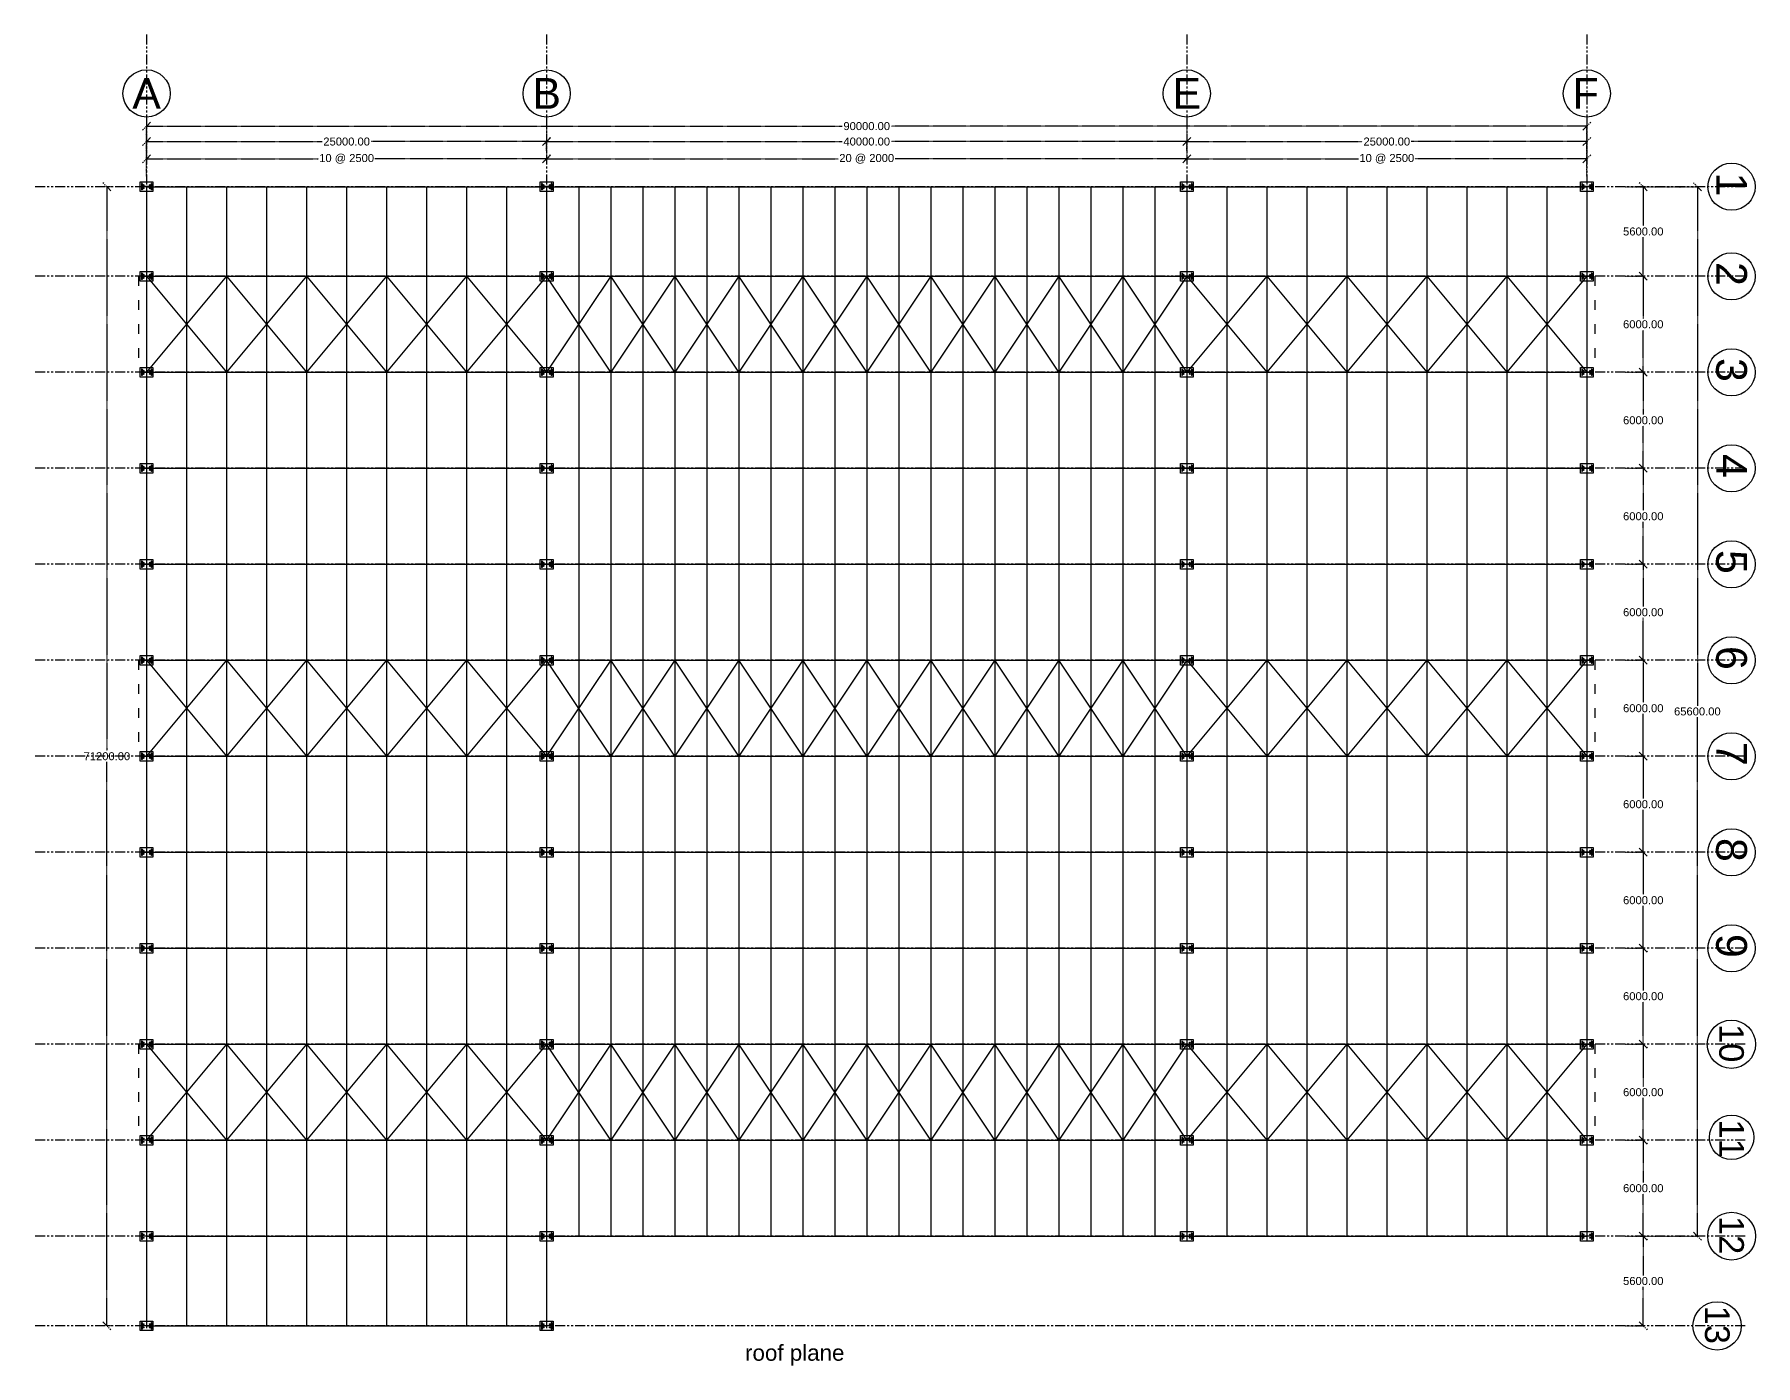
# Model space of a CAD drawing. Header units: inches. Extents: x 365522 to 1532898, y 226114 to 309319.
# Drawn here: x 814595 to 922148, y 226114 to 309319 of the extents above; entities that cross this region are included whole.
import ezdxf

# ---------------------------------------------------------------- set-up
doc = ezdxf.new("R2010")
doc.units = ezdxf.units.IN
doc.header["$MEASUREMENT"] = 0
doc.linetypes.add('ACAD_ISO03W100', pattern=[30, 12, -18])
doc.linetypes.add('PHANTOM2', pattern=[1.25, 0.625, -0.125, 0.125, -0.125, 0.125, -0.125])
for name, color, linetype in [('axis', 8, 'PHANTOM2'), ('bracing', 6, 'Continuous'), ('columns', 2, 'Continuous'), ('dimensions', 1, 'PHANTOM2'), ('initial layout', 7, 'Continuous'), ('purlins', 4, 'Continuous'), ('text', 3, 'Continuous')]:
    doc.layers.add(name, color=color, linetype=linetype)
doc.styles.get("Standard").update_dxf_attribs({"font": 'arial.ttf'})
doc.dimstyles.new('Dim_1', dxfattribs={"dimtxt": 500, "dimasz": 500, "dimexe": 0.0625, "dimexo": 0.0625, "dimgap": 100, "dimtad": 0, "dimtih": 1, "dimtoh": 1, "dimzin": 0, "dimdsep": 46, "dimtxsty": 'Standard', "dimblk": 'OBLIQUE', "dimcen": 0.09, "dimclrd": 256, "dimclre": 256, "dimclrt": 256, "dimadec": 0, "dimazin": 0, "dimtfac": 1, "dimtofl": 0, "dimtmove": 0, "dimatfit": 3, "dimfxl": 1, "dimtfillclr": 256, "dimtolj": 1, "dimtzin": 0, "dimlwe": -1, "dimarcsym": 0})

# ---------------------------------------------------------------- blocks, each defined once
blk = doc.blocks.new('column')
at = {"layer": 'columns'}
for p, q in [((-315, 200), (-315, -200)), ((-285, 200), (-315, 200)), ((300, 5), (-300, 5)), ((-285, 200), (-285, -200)), ((-160, 100), (-240, 100)), ((-200, 100), (-200, 140)), ((-200, 100), (-200, 60)), ((0, -5), (0, 5)), ((240, 100), (160, 100)), ((200, 100), (200, 140)), ((200, 100), (200, 60)), ((285, 200), (285, -200)), ((315, 200), (285, 200)), ((315, 200), (315, -200)), ((-285, -200), (-315, -200)), ((300, -5), (-300, -5)), ((-160, -100), (-240, -100)), ((-200, -100), (-200, -60)), ((-200, -100), (-200, -140)), ((240, -100), (160, -100)), ((200, -100), (200, -60)), ((200, -100), (200, -140)), ((315, -200), (285, -200))]:
    blk.add_line(p, q, dxfattribs=at)
blk.add_lwpolyline([(400, -300), (-400, -300), (-400, 300), (400, 300)], close=True, dxfattribs=at)
for centre in [(-200, 100), (200, 100), (-200, -100), (200, -100)]:
    blk.add_circle(centre, 30, dxfattribs=at)
blk = doc.blocks.new('_Oblique')
at = {"color": 0, "linetype": 'ByBlock', "lineweight": -2}
blk.add_line((-0.5, -0.5), (0.5, 0.5), dxfattribs=at)
blk = doc.blocks.new('*D105')
at = {"layer": 'Defpoints', "color": 0, "transparency": 16777216}
for p in [(914026, 234199), (915130, 234199), (914026, 228599)]:
    blk.add_point(p, dxfattribs=at)
at = {"layer": 'dimensions', "linetype": 'ACAD_ISO03W100', "transparency": 16777216}
for p, q in [((914026, 234199), (915130, 234199)), ((914026, 228599), (915130, 228599))]:
    blk.add_line(p, q, dxfattribs=at)
at = {"layer": 'dimensions', "lineweight": -2, "transparency": 16777216}
for p, q in [((915130, 234199), (915130, 231754)), ((915130, 228599), (915130, 231043))]:
    blk.add_line(p, q, dxfattribs=at)
at = {"layer": 'dimensions', "lineweight": -2, "transparency": 16777216, "xscale": 500, "yscale": 500, "zscale": 500}
for p, rotation in [((915130, 234199), 90), ((915130, 228599), 270)]:
    blk.add_blockref('_Oblique', p, dxfattribs=dict(at, rotation=rotation))
at = {"layer": 'dimensions', "transparency": 16777216, "insert": (915130, 231399), "char_height": 500, "attachment_point": 5}
blk.add_mtext('\\A1;5600.00', dxfattribs=at)
blk = doc.blocks.new('*D106')
at = {"layer": 'Defpoints', "color": 0, "transparency": 16777216}
for p in [(914026, 240199), (915130, 240199), (914026, 234199)]:
    blk.add_point(p, dxfattribs=at)
at = {"layer": 'dimensions', "linetype": 'ACAD_ISO03W100', "transparency": 16777216}
for p, q in [((914026, 240199), (915130, 240199)), ((914026, 234199), (915130, 234199))]:
    blk.add_line(p, q, dxfattribs=at)
at = {"layer": 'dimensions', "lineweight": -2, "transparency": 16777216}
for p, q in [((915130, 240199), (915130, 237554)), ((915130, 234199), (915130, 236843))]:
    blk.add_line(p, q, dxfattribs=at)
at = {"layer": 'dimensions', "lineweight": -2, "transparency": 16777216, "xscale": 500, "yscale": 500, "zscale": 500}
for p, rotation in [((915130, 240199), 90), ((915130, 234199), 270)]:
    blk.add_blockref('_Oblique', p, dxfattribs=dict(at, rotation=rotation))
at = {"layer": 'dimensions', "transparency": 16777216, "insert": (915130, 237199), "char_height": 500, "attachment_point": 5}
blk.add_mtext('\\A1;6000.00', dxfattribs=at)
blk = doc.blocks.new('*D107')
at = {"layer": 'Defpoints', "color": 0, "transparency": 16777216}
for p in [(914026, 246199), (915130, 246199), (914026, 240199)]:
    blk.add_point(p, dxfattribs=at)
at = {"layer": 'dimensions', "linetype": 'ACAD_ISO03W100', "transparency": 16777216}
for p, q in [((914026, 246199), (915130, 246199)), ((914026, 240199), (915130, 240199))]:
    blk.add_line(p, q, dxfattribs=at)
at = {"layer": 'dimensions', "lineweight": -2, "transparency": 16777216}
for p, q in [((915130, 246199), (915130, 243554)), ((915130, 240199), (915130, 242843))]:
    blk.add_line(p, q, dxfattribs=at)
at = {"layer": 'dimensions', "lineweight": -2, "transparency": 16777216, "xscale": 500, "yscale": 500, "zscale": 500}
for p, rotation in [((915130, 246199), 90), ((915130, 240199), 270)]:
    blk.add_blockref('_Oblique', p, dxfattribs=dict(at, rotation=rotation))
at = {"layer": 'dimensions', "transparency": 16777216, "insert": (915130, 243199), "char_height": 500, "attachment_point": 5}
blk.add_mtext('\\A1;6000.00', dxfattribs=at)
blk = doc.blocks.new('*D108')
at = {"layer": 'Defpoints', "color": 0, "transparency": 16777216}
for p in [(914026, 252199), (915130, 252199), (914026, 246199)]:
    blk.add_point(p, dxfattribs=at)
at = {"layer": 'dimensions', "linetype": 'ACAD_ISO03W100', "transparency": 16777216}
for p, q in [((914026, 252199), (915130, 252199)), ((914026, 246199), (915130, 246199))]:
    blk.add_line(p, q, dxfattribs=at)
at = {"layer": 'dimensions', "lineweight": -2, "transparency": 16777216}
for p, q in [((915130, 252199), (915130, 249554)), ((915130, 246199), (915130, 248843))]:
    blk.add_line(p, q, dxfattribs=at)
at = {"layer": 'dimensions', "lineweight": -2, "transparency": 16777216, "xscale": 500, "yscale": 500, "zscale": 500}
for p, rotation in [((915130, 252199), 90), ((915130, 246199), 270)]:
    blk.add_blockref('_Oblique', p, dxfattribs=dict(at, rotation=rotation))
at = {"layer": 'dimensions', "transparency": 16777216, "insert": (915130, 249199), "char_height": 500, "attachment_point": 5}
blk.add_mtext('\\A1;6000.00', dxfattribs=at)
blk = doc.blocks.new('*D109')
at = {"layer": 'Defpoints', "color": 0, "transparency": 16777216}
for p in [(914026, 258199), (915130, 258199), (914026, 252199)]:
    blk.add_point(p, dxfattribs=at)
at = {"layer": 'dimensions', "linetype": 'ACAD_ISO03W100', "transparency": 16777216}
for p, q in [((914026, 258199), (915130, 258199)), ((914026, 252199), (915130, 252199))]:
    blk.add_line(p, q, dxfattribs=at)
at = {"layer": 'dimensions', "lineweight": -2, "transparency": 16777216}
for p, q in [((915130, 258199), (915130, 255554)), ((915130, 252199), (915130, 254843))]:
    blk.add_line(p, q, dxfattribs=at)
at = {"layer": 'dimensions', "lineweight": -2, "transparency": 16777216, "xscale": 500, "yscale": 500, "zscale": 500}
for p, rotation in [((915130, 258199), 90), ((915130, 252199), 270)]:
    blk.add_blockref('_Oblique', p, dxfattribs=dict(at, rotation=rotation))
at = {"layer": 'dimensions', "transparency": 16777216, "insert": (915130, 255199), "char_height": 500, "attachment_point": 5}
blk.add_mtext('\\A1;6000.00', dxfattribs=at)
blk = doc.blocks.new('*D110')
at = {"layer": 'Defpoints', "color": 0, "transparency": 16777216}
for p in [(914026, 264199), (915130, 264199), (914026, 258199)]:
    blk.add_point(p, dxfattribs=at)
at = {"layer": 'dimensions', "linetype": 'ACAD_ISO03W100', "transparency": 16777216}
for p, q in [((914026, 264199), (915130, 264199)), ((914026, 258199), (915130, 258199))]:
    blk.add_line(p, q, dxfattribs=at)
at = {"layer": 'dimensions', "lineweight": -2, "transparency": 16777216}
for p, q in [((915130, 264199), (915130, 261554)), ((915130, 258199), (915130, 260843))]:
    blk.add_line(p, q, dxfattribs=at)
at = {"layer": 'dimensions', "lineweight": -2, "transparency": 16777216, "xscale": 500, "yscale": 500, "zscale": 500}
for p, rotation in [((915130, 264199), 90), ((915130, 258199), 270)]:
    blk.add_blockref('_Oblique', p, dxfattribs=dict(at, rotation=rotation))
at = {"layer": 'dimensions', "transparency": 16777216, "insert": (915130, 261199), "char_height": 500, "attachment_point": 5}
blk.add_mtext('\\A1;6000.00', dxfattribs=at)
blk = doc.blocks.new('*D111')
at = {"layer": 'Defpoints', "color": 0, "transparency": 16777216}
for p in [(914026, 270199), (915130, 270199), (914026, 264199)]:
    blk.add_point(p, dxfattribs=at)
at = {"layer": 'dimensions', "linetype": 'ACAD_ISO03W100', "transparency": 16777216}
for p, q in [((914026, 270199), (915130, 270199)), ((914026, 264199), (915130, 264199))]:
    blk.add_line(p, q, dxfattribs=at)
at = {"layer": 'dimensions', "lineweight": -2, "transparency": 16777216}
for p, q in [((915130, 270199), (915130, 267554)), ((915130, 264199), (915130, 266843))]:
    blk.add_line(p, q, dxfattribs=at)
at = {"layer": 'dimensions', "lineweight": -2, "transparency": 16777216, "xscale": 500, "yscale": 500, "zscale": 500}
for p, rotation in [((915130, 270199), 90), ((915130, 264199), 270)]:
    blk.add_blockref('_Oblique', p, dxfattribs=dict(at, rotation=rotation))
at = {"layer": 'dimensions', "transparency": 16777216, "insert": (915130, 267199), "char_height": 500, "attachment_point": 5}
blk.add_mtext('\\A1;6000.00', dxfattribs=at)
blk = doc.blocks.new('*D112')
at = {"layer": 'Defpoints', "color": 0, "transparency": 16777216}
for p in [(914026, 276199), (915130, 276199), (914026, 270199)]:
    blk.add_point(p, dxfattribs=at)
at = {"layer": 'dimensions', "linetype": 'ACAD_ISO03W100', "transparency": 16777216}
for p, q in [((914026, 276199), (915130, 276199)), ((914026, 270199), (915130, 270199))]:
    blk.add_line(p, q, dxfattribs=at)
at = {"layer": 'dimensions', "lineweight": -2, "transparency": 16777216}
for p, q in [((915130, 276199), (915130, 273554)), ((915130, 270199), (915130, 272843))]:
    blk.add_line(p, q, dxfattribs=at)
at = {"layer": 'dimensions', "lineweight": -2, "transparency": 16777216, "xscale": 500, "yscale": 500, "zscale": 500}
for p, rotation in [((915130, 276199), 90), ((915130, 270199), 270)]:
    blk.add_blockref('_Oblique', p, dxfattribs=dict(at, rotation=rotation))
at = {"layer": 'dimensions', "transparency": 16777216, "insert": (915130, 273199), "char_height": 500, "attachment_point": 5}
blk.add_mtext('\\A1;6000.00', dxfattribs=at)
blk = doc.blocks.new('*D113')
at = {"layer": 'Defpoints', "color": 0, "transparency": 16777216}
for p in [(914026, 282199), (915130, 282199), (914026, 276199)]:
    blk.add_point(p, dxfattribs=at)
at = {"layer": 'dimensions', "linetype": 'ACAD_ISO03W100', "transparency": 16777216}
for p, q in [((914026, 282199), (915130, 282199)), ((914026, 276199), (915130, 276199))]:
    blk.add_line(p, q, dxfattribs=at)
at = {"layer": 'dimensions', "lineweight": -2, "transparency": 16777216}
for p, q in [((915130, 282199), (915130, 279554)), ((915130, 276199), (915130, 278843))]:
    blk.add_line(p, q, dxfattribs=at)
at = {"layer": 'dimensions', "lineweight": -2, "transparency": 16777216, "xscale": 500, "yscale": 500, "zscale": 500}
for p, rotation in [((915130, 282199), 90), ((915130, 276199), 270)]:
    blk.add_blockref('_Oblique', p, dxfattribs=dict(at, rotation=rotation))
at = {"layer": 'dimensions', "transparency": 16777216, "insert": (915130, 279199), "char_height": 500, "attachment_point": 5}
blk.add_mtext('\\A1;6000.00', dxfattribs=at)
blk = doc.blocks.new('*D114')
at = {"layer": 'Defpoints', "color": 0, "transparency": 16777216}
for p in [(914026, 288199), (915130, 288199), (914026, 282199)]:
    blk.add_point(p, dxfattribs=at)
at = {"layer": 'dimensions', "linetype": 'ACAD_ISO03W100', "transparency": 16777216}
for p, q in [((914026, 288199), (915130, 288199)), ((914026, 282199), (915130, 282199))]:
    blk.add_line(p, q, dxfattribs=at)
at = {"layer": 'dimensions', "lineweight": -2, "transparency": 16777216}
for p, q in [((915130, 288199), (915130, 285554)), ((915130, 282199), (915130, 284843))]:
    blk.add_line(p, q, dxfattribs=at)
at = {"layer": 'dimensions', "lineweight": -2, "transparency": 16777216, "xscale": 500, "yscale": 500, "zscale": 500}
for p, rotation in [((915130, 288199), 90), ((915130, 282199), 270)]:
    blk.add_blockref('_Oblique', p, dxfattribs=dict(at, rotation=rotation))
at = {"layer": 'dimensions', "transparency": 16777216, "insert": (915130, 285199), "char_height": 500, "attachment_point": 5}
blk.add_mtext('\\A1;6000.00', dxfattribs=at)
blk = doc.blocks.new('*D115')
at = {"layer": 'Defpoints', "color": 0, "transparency": 16777216}
for p in [(914026, 294199), (915130, 294199), (914026, 288199)]:
    blk.add_point(p, dxfattribs=at)
at = {"layer": 'dimensions', "linetype": 'ACAD_ISO03W100', "transparency": 16777216}
for p, q in [((914026, 294199), (915130, 294199)), ((914026, 288199), (915130, 288199))]:
    blk.add_line(p, q, dxfattribs=at)
at = {"layer": 'dimensions', "lineweight": -2, "transparency": 16777216}
for p, q in [((915130, 294199), (915130, 291554)), ((915130, 288199), (915130, 290843))]:
    blk.add_line(p, q, dxfattribs=at)
at = {"layer": 'dimensions', "lineweight": -2, "transparency": 16777216, "xscale": 500, "yscale": 500, "zscale": 500}
for p, rotation in [((915130, 294199), 90), ((915130, 288199), 270)]:
    blk.add_blockref('_Oblique', p, dxfattribs=dict(at, rotation=rotation))
at = {"layer": 'dimensions', "transparency": 16777216, "insert": (915130, 291199), "char_height": 500, "attachment_point": 5}
blk.add_mtext('\\A1;6000.00', dxfattribs=at)
blk = doc.blocks.new('*D116')
at = {"layer": 'Defpoints', "color": 0, "transparency": 16777216}
for p in [(914026, 299799), (915130, 299799), (914026, 294199)]:
    blk.add_point(p, dxfattribs=at)
at = {"layer": 'dimensions', "linetype": 'ACAD_ISO03W100', "transparency": 16777216}
for p, q in [((914026, 299799), (915130, 299799)), ((914026, 294199), (915130, 294199))]:
    blk.add_line(p, q, dxfattribs=at)
at = {"layer": 'dimensions', "lineweight": -2, "transparency": 16777216}
for p, q in [((915130, 299799), (915130, 297354)), ((915130, 294199), (915130, 296643))]:
    blk.add_line(p, q, dxfattribs=at)
at = {"layer": 'dimensions', "lineweight": -2, "transparency": 16777216, "xscale": 500, "yscale": 500, "zscale": 500}
for p, rotation in [((915130, 299799), 90), ((915130, 294199), 270)]:
    blk.add_blockref('_Oblique', p, dxfattribs=dict(at, rotation=rotation))
at = {"layer": 'dimensions', "transparency": 16777216, "insert": (915130, 296999), "char_height": 500, "attachment_point": 5}
blk.add_mtext('\\A1;5600.00', dxfattribs=at)
blk = doc.blocks.new('*D117')
at = {"layer": 'Defpoints', "color": 0, "transparency": 16777216}
for p in [(846604, 302620), (821604, 302047), (846604, 302047)]:
    blk.add_point(p, dxfattribs=at)
at = {"layer": 'dimensions', "linetype": 'ACAD_ISO03W100', "transparency": 16777216}
for p, q in [((821604, 302047), (821604, 302620)), ((846604, 302047), (846604, 302620))]:
    blk.add_line(p, q, dxfattribs=at)
at = {"layer": 'dimensions', "lineweight": -2, "transparency": 16777216}
for p, q in [((821604, 302620), (832574, 302620)), ((846604, 302620), (835634, 302620))]:
    blk.add_line(p, q, dxfattribs=at)
at = {"layer": 'dimensions', "lineweight": -2, "transparency": 16777216, "xscale": 500, "yscale": 500, "zscale": 500, "rotation": 180}
blk.add_blockref('_Oblique', (821604, 302620), dxfattribs=at)
at = {"layer": 'dimensions', "lineweight": -2, "transparency": 16777216, "xscale": 500, "yscale": 500, "zscale": 500}
blk.add_blockref('_Oblique', (846604, 302620), dxfattribs=at)
at = {"layer": 'dimensions', "transparency": 16777216, "insert": (834104, 302620), "char_height": 500, "attachment_point": 5}
blk.add_mtext('\\A1;25000.00', dxfattribs=at)
blk = doc.blocks.new('*D118')
at = {"layer": 'Defpoints', "color": 0, "transparency": 16777216}
for p in [(886604, 302620), (846604, 302047), (886604, 302047)]:
    blk.add_point(p, dxfattribs=at)
at = {"layer": 'dimensions', "linetype": 'ACAD_ISO03W100', "transparency": 16777216}
for p, q in [((846604, 302047), (846604, 302620)), ((886604, 302047), (886604, 302620))]:
    blk.add_line(p, q, dxfattribs=at)
at = {"layer": 'dimensions', "lineweight": -2, "transparency": 16777216}
for p, q in [((846604, 302620), (865068, 302620)), ((886604, 302620), (868139, 302620))]:
    blk.add_line(p, q, dxfattribs=at)
at = {"layer": 'dimensions', "lineweight": -2, "transparency": 16777216, "xscale": 500, "yscale": 500, "zscale": 500, "rotation": 180}
blk.add_blockref('_Oblique', (846604, 302620), dxfattribs=at)
at = {"layer": 'dimensions', "lineweight": -2, "transparency": 16777216, "xscale": 500, "yscale": 500, "zscale": 500}
blk.add_blockref('_Oblique', (886604, 302620), dxfattribs=at)
at = {"layer": 'dimensions', "transparency": 16777216, "insert": (866604, 302620), "char_height": 500, "attachment_point": 5}
blk.add_mtext('\\A1;40000.00', dxfattribs=at)
blk = doc.blocks.new('*D119')
at = {"layer": 'Defpoints', "color": 0, "transparency": 16777216}
for p in [(911604, 302620), (886604, 302047), (911604, 302047)]:
    blk.add_point(p, dxfattribs=at)
at = {"layer": 'dimensions', "linetype": 'ACAD_ISO03W100', "transparency": 16777216}
for p, q in [((886604, 302047), (886604, 302620)), ((911604, 302047), (911604, 302620))]:
    blk.add_line(p, q, dxfattribs=at)
at = {"layer": 'dimensions', "lineweight": -2, "transparency": 16777216}
for p, q in [((886604, 302620), (897574, 302620)), ((911604, 302620), (900634, 302620))]:
    blk.add_line(p, q, dxfattribs=at)
at = {"layer": 'dimensions', "lineweight": -2, "transparency": 16777216, "xscale": 500, "yscale": 500, "zscale": 500, "rotation": 180}
blk.add_blockref('_Oblique', (886604, 302620), dxfattribs=at)
at = {"layer": 'dimensions', "lineweight": -2, "transparency": 16777216, "xscale": 500, "yscale": 500, "zscale": 500}
blk.add_blockref('_Oblique', (911604, 302620), dxfattribs=at)
at = {"layer": 'dimensions', "transparency": 16777216, "insert": (899104, 302620), "char_height": 500, "attachment_point": 5}
blk.add_mtext('\\A1;25000.00', dxfattribs=at)
blk = doc.blocks.new('*D120')
at = {"layer": 'Defpoints', "color": 0, "transparency": 16777216}
for p in [(846604, 303698), (886604, 303698), (886604, 301542)]:
    blk.add_point(p, dxfattribs=at)
at = {"layer": 'dimensions', "linetype": 'ACAD_ISO03W100', "transparency": 16777216}
for p, q in [((846604, 303698), (846604, 301541)), ((886604, 303698), (886604, 301542))]:
    blk.add_line(p, q, dxfattribs=at)
at = {"layer": 'dimensions', "lineweight": -2, "transparency": 16777216}
for p, q in [((846604, 301541), (864817, 301542)), ((886604, 301542), (868391, 301542))]:
    blk.add_line(p, q, dxfattribs=at)
at = {"layer": 'dimensions', "lineweight": -2, "transparency": 16777216, "xscale": 500, "yscale": 500, "zscale": 500}
for p, rotation in [((846604, 301541), 180.0007161972439), ((886604, 301542), 0.0007161972438736931)]:
    blk.add_blockref('_Oblique', p, dxfattribs=dict(at, rotation=rotation))
at = {"layer": 'dimensions', "transparency": 16777216, "insert": (866604, 301542), "char_height": 500, "attachment_point": 5}
blk.add_mtext('\\A1;20 @ 2000', dxfattribs=at)
blk = doc.blocks.new('*D121')
at = {"layer": 'Defpoints', "color": 0, "transparency": 16777216}
for p in [(821604, 303698), (846604, 303698), (821604, 301541)]:
    blk.add_point(p, dxfattribs=at)
at = {"layer": 'dimensions', "linetype": 'ACAD_ISO03W100', "transparency": 16777216}
for p, q in [((821604, 303698), (821604, 301541)), ((846604, 303698), (846604, 301541))]:
    blk.add_line(p, q, dxfattribs=at)
at = {"layer": 'dimensions', "lineweight": -2, "transparency": 16777216}
for p, q in [((821604, 301541), (832345, 301541)), ((846604, 301541), (835863, 301541))]:
    blk.add_line(p, q, dxfattribs=at)
at = {"layer": 'dimensions', "lineweight": -2, "transparency": 16777216, "xscale": 500, "yscale": 500, "zscale": 500, "rotation": 180}
blk.add_blockref('_Oblique', (821604, 301541), dxfattribs=at)
at = {"layer": 'dimensions', "lineweight": -2, "transparency": 16777216, "xscale": 500, "yscale": 500, "zscale": 500}
blk.add_blockref('_Oblique', (846604, 301541), dxfattribs=at)
at = {"layer": 'dimensions', "transparency": 16777216, "insert": (834104, 301541), "char_height": 500, "attachment_point": 5}
blk.add_mtext('\\A1;10 @ 2500', dxfattribs=at)
blk = doc.blocks.new('*D122')
at = {"layer": 'Defpoints', "color": 0, "transparency": 16777216}
for p in [(886604, 303698), (911604, 303698), (911604, 301542)]:
    blk.add_point(p, dxfattribs=at)
at = {"layer": 'dimensions', "linetype": 'ACAD_ISO03W100', "transparency": 16777216}
for p, q in [((886604, 303698), (886604, 301542)), ((911604, 303698), (911604, 301542))]:
    blk.add_line(p, q, dxfattribs=at)
at = {"layer": 'dimensions', "lineweight": -2, "transparency": 16777216}
for p, q in [((886604, 301542), (897345, 301542)), ((911604, 301542), (900863, 301542))]:
    blk.add_line(p, q, dxfattribs=at)
at = {"layer": 'dimensions', "lineweight": -2, "transparency": 16777216, "xscale": 500, "yscale": 500, "zscale": 500, "rotation": 180}
blk.add_blockref('_Oblique', (886604, 301542), dxfattribs=at)
at = {"layer": 'dimensions', "lineweight": -2, "transparency": 16777216, "xscale": 500, "yscale": 500, "zscale": 500}
blk.add_blockref('_Oblique', (911604, 301542), dxfattribs=at)
at = {"layer": 'dimensions', "transparency": 16777216, "insert": (899104, 301542), "char_height": 500, "attachment_point": 5}
blk.add_mtext('\\A1;10 @ 2500', dxfattribs=at)
blk = doc.blocks.new('*D127')
at = {"layer": 'Defpoints', "color": 0, "transparency": 16777216}
for p in [(914914, 299799), (914914, 234199), (918509, 234199)]:
    blk.add_point(p, dxfattribs=at)
at = {"layer": 'dimensions', "linetype": 'ACAD_ISO03W100', "transparency": 16777216}
for p, q in [((914914, 299799), (918509, 299799)), ((914914, 234199), (918509, 234199))]:
    blk.add_line(p, q, dxfattribs=at)
at = {"layer": 'dimensions', "lineweight": -2, "transparency": 16777216}
for p, q in [((918509, 299799), (918509, 267354)), ((918509, 234199), (918509, 266643))]:
    blk.add_line(p, q, dxfattribs=at)
at = {"layer": 'dimensions', "lineweight": -2, "transparency": 16777216, "xscale": 500, "yscale": 500, "zscale": 500}
for p, rotation in [((918509, 299799), 90), ((918509, 234199), 270)]:
    blk.add_blockref('_Oblique', p, dxfattribs=dict(at, rotation=rotation))
at = {"layer": 'dimensions', "transparency": 16777216, "insert": (918509, 266999), "char_height": 500, "attachment_point": 5}
blk.add_mtext('\\A1;65600.00', dxfattribs=at)
blk = doc.blocks.new('*D128')
at = {"layer": 'Defpoints', "color": 0, "transparency": 16777216}
for p in [(819122, 299799), (819507, 299799), (819507, 228599)]:
    blk.add_point(p, dxfattribs=at)
at = {"layer": 'dimensions', "linetype": 'ACAD_ISO03W100', "transparency": 16777216}
for p, q in [((819507, 299799), (819122, 299799)), ((819507, 228599), (819122, 228599))]:
    blk.add_line(p, q, dxfattribs=at)
at = {"layer": 'dimensions', "lineweight": -2, "transparency": 16777216}
for p, q in [((819122, 299799), (819122, 264554)), ((819122, 228599), (819122, 263843))]:
    blk.add_line(p, q, dxfattribs=at)
at = {"layer": 'dimensions', "lineweight": -2, "transparency": 16777216, "xscale": 500, "yscale": 500, "zscale": 500}
for p, rotation in [((819122, 299799), 90), ((819122, 228599), 270)]:
    blk.add_blockref('_Oblique', p, dxfattribs=dict(at, rotation=rotation))
at = {"layer": 'dimensions', "transparency": 16777216, "insert": (819122, 264199), "char_height": 500, "attachment_point": 5}
blk.add_mtext('\\A1;71200.00', dxfattribs=at)
blk = doc.blocks.new('*D129')
at = {"layer": 'Defpoints', "color": 0, "transparency": 16777216}
for p in [(821604, 303584), (821604, 300463), (911604, 300463)]:
    blk.add_point(p, dxfattribs=at)
at = {"layer": 'dimensions', "lineweight": -2, "transparency": 16777216}
for p, q in [((821604, 303584), (865078, 303585)), ((911604, 303585), (868129, 303585))]:
    blk.add_line(p, q, dxfattribs=at)
at = {"layer": 'dimensions', "linetype": 'ACAD_ISO03W100', "transparency": 16777216}
for p, q in [((821604, 300463), (821604, 303584)), ((911604, 300464), (911604, 303585))]:
    blk.add_line(p, q, dxfattribs=at)
at = {"layer": 'dimensions', "lineweight": -2, "transparency": 16777216, "xscale": 500, "yscale": 500, "zscale": 500}
for p, rotation in [((821604, 303584), 180.0003580986219), ((911604, 303585), 0.0003580986219553495)]:
    blk.add_blockref('_Oblique', p, dxfattribs=dict(at, rotation=rotation))
at = {"layer": 'dimensions', "transparency": 16777216, "insert": (866604, 303585), "char_height": 500, "attachment_point": 5}
blk.add_mtext('\\A1;90000.00', dxfattribs=at)
blk = doc.blocks.new('axis label')
at = {"layer": 'text'}
blk.add_circle((0, 0), 1475, dxfattribs=at)
blk.add_text('A', height=1923, dxfattribs=at).set_placement((-896, -962))

msp = doc.modelspace()

# ---------------------------------------------------------------- linework, layer by layer
at = {"layer": 'axis', "ltscale": 1000}
for p, q in [((821603.916, 309318.788), (821603.916, 228298.512)), ((846603.916, 309318.788), (846603.916, 228298.512)), ((886603.916, 309318.788), (886603.916, 233898.512)), ((911603.916, 309318.788), (911603.916, 233898.512)), ((921506.531, 299798.512), (814594.713, 299798.512)), ((921506.531, 294198.512), (814594.713, 294198.512)), ((921506.531, 288198.512), (814594.713, 288198.512)), ((921506.531, 288198.512), (814594.713, 288198.512)), ((921506.531, 288198.512), (814594.713, 288198.512)), ((921506.531, 288198.512), (814594.713, 288198.512)), ((921506.531, 282198.512), (814594.713, 282198.512)), ((921506.531, 282198.512), (814594.713, 282198.512)), ((921506.531, 282198.512), (814594.713, 282198.512)), ((921506.531, 282198.512), (814594.713, 282198.512)), ((921506.531, 276198.512), (814594.713, 276198.512)), ((921506.531, 276198.512), (814594.713, 276198.512)), ((921506.531, 276198.512), (814594.713, 276198.512)), ((921506.531, 276198.512), (814594.713, 276198.512)), ((921506.531, 270198.512), (814594.713, 270198.512)), ((921506.531, 270198.512), (814594.713, 270198.512)), ((921506.531, 270198.512), (814594.713, 270198.512)), ((921506.531, 270198.512), (814594.713, 270198.512)), ((921506.531, 264198.512), (814594.713, 264198.512)), ((921506.531, 264198.512), (814594.713, 264198.512)), ((921506.531, 264198.512), (814594.713, 264198.512)), ((921506.531, 264198.512), (814594.713, 264198.512)), ((921506.531, 258198.512), (814594.713, 258198.512)), ((921506.531, 258198.512), (814594.713, 258198.512)), ((921506.531, 258198.512), (814594.713, 258198.512)), ((921506.531, 258198.512), (814594.713, 258198.512)), ((921506.531, 252198.512), (814594.713, 252198.512)), ((921506.531, 252198.512), (814594.713, 252198.512)), ((921506.531, 252198.512), (814594.713, 252198.512)), ((921506.531, 252198.512), (814594.713, 252198.512)), ((921506.531, 246198.512), (814594.713, 246198.512)), ((921506.531, 246198.512), (814594.713, 246198.512)), ((921506.531, 246198.512), (814594.713, 246198.512)), ((921506.531, 246198.512), (814594.713, 246198.512)), ((921506.531, 240198.512), (814594.713, 240198.512)), ((921506.531, 240198.512), (814594.713, 240198.512)), ((921506.531, 240198.512), (814594.713, 240198.512)), ((921506.531, 240198.512), (814594.713, 240198.512)), ((921506.531, 234198.512), (814594.713, 234198.512)), ((921506.531, 234198.512), (814594.713, 234198.512)), ((921506.531, 234198.512), (814594.713, 234198.512)), ((921506.531, 234198.512), (814594.713, 234198.512)), ((921506.531, 228598.512), (814594.713, 228598.512))]:
    msp.add_line(p, q, dxfattribs=at)
at = {"layer": 'bracing', "linetype": 'ACAD_ISO03W100', "ltscale": 50}
for p, q in [((821103.916, 294198.512), (821103.916, 288198.512)), ((912103.916, 294198.512), (912103.916, 288198.512)), ((821103.916, 270198.512), (821103.916, 264198.512)), ((912103.916, 270198.512), (912103.916, 264198.512)), ((821103.916, 246198.512), (821103.916, 240198.512)), ((912103.916, 246198.512), (912103.916, 240198.512))]:
    msp.add_line(p, q, dxfattribs=at)
at = {"layer": 'bracing'}
for p, q in [((821603.916, 294198.512), (826603.916, 288198.512)), ((826603.916, 294198.512), (821603.916, 288198.512)), ((821603.916, 294198.512), (821603.916, 288198.512)), ((826603.916, 294198.512), (831603.916, 288198.512)), ((831603.916, 294198.512), (826603.916, 288198.512)), ((826603.916, 294198.512), (826603.916, 288198.512)), ((831603.916, 294198.512), (836603.916, 288198.512)), ((836603.916, 294198.512), (831603.916, 288198.512)), ((831603.916, 294198.512), (831603.916, 288198.512)), ((836603.916, 294198.512), (841603.916, 288198.512)), ((841603.916, 294198.512), (836603.916, 288198.512)), ((836603.916, 294198.512), (836603.916, 288198.512)), ((841603.916, 294198.512), (846603.916, 288198.512)), ((846603.916, 294198.512), (841603.916, 288198.512)), ((841603.916, 294198.512), (841603.916, 288198.512)), ((850603.916, 288198.512), (846603.916, 294198.512)), ((850603.916, 294198.512), (846603.916, 288198.512)), ((846603.916, 294198.512), (846603.916, 288198.512)), ((854603.916, 288198.512), (850603.916, 294198.512)), ((854603.916, 294198.512), (850603.916, 288198.512)), ((850603.916, 294198.512), (850603.916, 288198.512)), ((858603.916, 288198.512), (854603.916, 294198.512)), ((858603.916, 294198.512), (854603.916, 288198.512)), ((854603.916, 294198.512), (854603.916, 288198.512)), ((862603.916, 288198.512), (858603.916, 294198.512)), ((862603.916, 294198.512), (858603.916, 288198.512)), ((858603.916, 294198.512), (858603.916, 288198.512)), ((866603.916, 288198.512), (862603.916, 294198.512)), ((866603.916, 294198.512), (862603.916, 288198.512)), ((862603.916, 294198.512), (862603.916, 288198.512)), ((870603.916, 288198.512), (866603.916, 294198.512)), ((870603.916, 294198.512), (866603.916, 288198.512)), ((866603.916, 294198.512), (866603.916, 288198.512)), ((874603.916, 288198.512), (870603.916, 294198.512)), ((874603.916, 294198.512), (870603.916, 288198.512)), ((870603.916, 294198.512), (870603.916, 288198.512)), ((878603.916, 288198.512), (874603.916, 294198.512)), ((878603.916, 294198.512), (874603.916, 288198.512)), ((874603.916, 294198.512), (874603.916, 288198.512)), ((882603.916, 288198.512), (878603.916, 294198.512)), ((882603.916, 294198.512), (878603.916, 288198.512)), ((878603.916, 294198.512), (878603.916, 288198.512)), ((886603.916, 288198.512), (882603.916, 294198.512)), ((886603.916, 294198.512), (882603.916, 288198.512)), ((882603.916, 294198.512), (882603.916, 288198.512)), ((891603.916, 294198.512), (886603.916, 288198.512)), ((886603.916, 294198.512), (891603.916, 288198.512)), ((886603.916, 294198.512), (886603.916, 288198.512)), ((896603.916, 294198.512), (891603.916, 288198.512)), ((891603.916, 294198.512), (896603.916, 288198.512)), ((891603.916, 294198.512), (891603.916, 288198.512)), ((901603.916, 294198.512), (896603.916, 288198.512)), ((896603.916, 294198.512), (901603.916, 288198.512)), ((896603.916, 294198.512), (896603.916, 288198.512)), ((906603.916, 294198.512), (901603.916, 288198.512)), ((901603.916, 294198.512), (906603.916, 288198.512)), ((901603.916, 294198.512), (901603.916, 288198.512)), ((911603.916, 294198.512), (906603.916, 288198.512)), ((906603.916, 294198.512), (911603.916, 288198.512)), ((906603.916, 294198.512), (906603.916, 288198.512)), ((911603.916, 294198.512), (911603.916, 288198.512)), ((821603.916, 270198.512), (826603.916, 264198.512)), ((826603.916, 270198.512), (821603.916, 264198.512)), ((821603.916, 270198.512), (821603.916, 264198.512)), ((826603.916, 270198.512), (831603.916, 264198.512)), ((831603.916, 270198.512), (826603.916, 264198.512)), ((826603.916, 270198.512), (826603.916, 264198.512)), ((831603.916, 270198.512), (836603.916, 264198.512)), ((836603.916, 270198.512), (831603.916, 264198.512)), ((831603.916, 270198.512), (831603.916, 264198.512)), ((836603.916, 270198.512), (841603.916, 264198.512)), ((841603.916, 270198.512), (836603.916, 264198.512)), ((836603.916, 270198.512), (836603.916, 264198.512)), ((841603.916, 270198.512), (846603.916, 264198.512)), ((846603.916, 270198.512), (841603.916, 264198.512)), ((841603.916, 270198.512), (841603.916, 264198.512)), ((850603.916, 264198.512), (846603.916, 270198.512)), ((850603.916, 270198.512), (846603.916, 264198.512)), ((846603.916, 270198.512), (846603.916, 264198.512)), ((854603.916, 264198.512), (850603.916, 270198.512)), ((854603.916, 270198.512), (850603.916, 264198.512)), ((850603.916, 270198.512), (850603.916, 264198.512)), ((858603.916, 264198.512), (854603.916, 270198.512)), ((858603.916, 270198.512), (854603.916, 264198.512)), ((854603.916, 270198.512), (854603.916, 264198.512)), ((862603.916, 264198.512), (858603.916, 270198.512)), ((862603.916, 270198.512), (858603.916, 264198.512)), ((858603.916, 270198.512), (858603.916, 264198.512)), ((866603.916, 264198.512), (862603.916, 270198.512)), ((866603.916, 270198.512), (862603.916, 264198.512)), ((862603.916, 270198.512), (862603.916, 264198.512)), ((870603.916, 264198.512), (866603.916, 270198.512)), ((870603.916, 270198.512), (866603.916, 264198.512)), ((866603.916, 270198.512), (866603.916, 264198.512)), ((874603.916, 264198.512), (870603.916, 270198.512)), ((874603.916, 270198.512), (870603.916, 264198.512)), ((870603.916, 270198.512), (870603.916, 264198.512)), ((878603.916, 264198.512), (874603.916, 270198.512)), ((878603.916, 270198.512), (874603.916, 264198.512)), ((874603.916, 270198.512), (874603.916, 264198.512)), ((882603.916, 264198.512), (878603.916, 270198.512)), ((882603.916, 270198.512), (878603.916, 264198.512)), ((878603.916, 270198.512), (878603.916, 264198.512)), ((886603.916, 264198.512), (882603.916, 270198.512)), ((886603.916, 270198.512), (882603.916, 264198.512)), ((882603.916, 270198.512), (882603.916, 264198.512)), ((891603.916, 270198.512), (886603.916, 264198.512)), ((886603.916, 270198.512), (891603.916, 264198.512)), ((886603.916, 270198.512), (886603.916, 264198.512)), ((896603.916, 270198.512), (891603.916, 264198.512)), ((891603.916, 270198.512), (896603.916, 264198.512)), ((891603.916, 270198.512), (891603.916, 264198.512)), ((901603.916, 270198.512), (896603.916, 264198.512)), ((896603.916, 270198.512), (901603.916, 264198.512)), ((896603.916, 270198.512), (896603.916, 264198.512)), ((906603.916, 270198.512), (901603.916, 264198.512)), ((901603.916, 270198.512), (906603.916, 264198.512)), ((901603.916, 270198.512), (901603.916, 264198.512)), ((911603.916, 270198.512), (906603.916, 264198.512)), ((906603.916, 270198.512), (911603.916, 264198.512)), ((906603.916, 270198.512), (906603.916, 264198.512)), ((911603.916, 270198.512), (911603.916, 264198.512)), ((821603.916, 246198.512), (826603.916, 240198.512)), ((826603.916, 246198.512), (821603.916, 240198.512)), ((821603.916, 246198.512), (821603.916, 240198.512)), ((826603.916, 246198.512), (831603.916, 240198.512)), ((831603.916, 246198.512), (826603.916, 240198.512)), ((826603.916, 246198.512), (826603.916, 240198.512)), ((831603.916, 246198.512), (836603.916, 240198.512)), ((836603.916, 246198.512), (831603.916, 240198.512)), ((831603.916, 246198.512), (831603.916, 240198.512)), ((836603.916, 246198.512), (841603.916, 240198.512)), ((841603.916, 246198.512), (836603.916, 240198.512)), ((836603.916, 246198.512), (836603.916, 240198.512)), ((841603.916, 246198.512), (846603.916, 240198.512)), ((846603.916, 246198.512), (841603.916, 240198.512)), ((841603.916, 246198.512), (841603.916, 240198.512)), ((850603.916, 240198.512), (846603.916, 246198.512)), ((850603.916, 246198.512), (846603.916, 240198.512)), ((846603.916, 246198.512), (846603.916, 240198.512)), ((854603.916, 240198.512), (850603.916, 246198.512)), ((854603.916, 246198.512), (850603.916, 240198.512)), ((850603.916, 246198.512), (850603.916, 240198.512)), ((858603.916, 240198.512), (854603.916, 246198.512)), ((858603.916, 246198.512), (854603.916, 240198.512)), ((854603.916, 246198.512), (854603.916, 240198.512)), ((862603.916, 240198.512), (858603.916, 246198.512)), ((862603.916, 246198.512), (858603.916, 240198.512)), ((858603.916, 246198.512), (858603.916, 240198.512)), ((866603.916, 240198.512), (862603.916, 246198.512)), ((866603.916, 246198.512), (862603.916, 240198.512)), ((862603.916, 246198.512), (862603.916, 240198.512)), ((870603.916, 240198.512), (866603.916, 246198.512)), ((870603.916, 246198.512), (866603.916, 240198.512)), ((866603.916, 246198.512), (866603.916, 240198.512)), ((874603.916, 240198.512), (870603.916, 246198.512)), ((874603.916, 246198.512), (870603.916, 240198.512)), ((870603.916, 246198.512), (870603.916, 240198.512)), ((878603.916, 240198.512), (874603.916, 246198.512)), ((878603.916, 246198.512), (874603.916, 240198.512)), ((874603.916, 246198.512), (874603.916, 240198.512)), ((882603.916, 240198.512), (878603.916, 246198.512)), ((882603.916, 246198.512), (878603.916, 240198.512)), ((878603.916, 246198.512), (878603.916, 240198.512)), ((886603.916, 240198.512), (882603.916, 246198.512)), ((886603.916, 246198.512), (882603.916, 240198.512)), ((882603.916, 246198.512), (882603.916, 240198.512)), ((891603.916, 246198.512), (886603.916, 240198.512)), ((886603.916, 246198.512), (891603.916, 240198.512)), ((886603.916, 246198.512), (886603.916, 240198.512)), ((896603.916, 246198.512), (891603.916, 240198.512)), ((891603.916, 246198.512), (896603.916, 240198.512)), ((891603.916, 246198.512), (891603.916, 240198.512)), ((901603.916, 246198.512), (896603.916, 240198.512)), ((896603.916, 246198.512), (901603.916, 240198.512)), ((896603.916, 246198.512), (896603.916, 240198.512)), ((906603.916, 246198.512), (901603.916, 240198.512)), ((901603.916, 246198.512), (906603.916, 240198.512)), ((901603.916, 246198.512), (901603.916, 240198.512)), ((911603.916, 246198.512), (906603.916, 240198.512)), ((906603.916, 246198.512), (911603.916, 240198.512)), ((906603.916, 246198.512), (906603.916, 240198.512)), ((911603.916, 246198.512), (911603.916, 240198.512))]:
    msp.add_line(p, q, dxfattribs=at)
at = {"layer": 'initial layout'}
for p, q in [((821603.916, 299798.512), (846603.916, 299798.512)), ((846603.916, 299798.512), (886603.916, 299798.512)), ((886603.916, 299798.512), (911603.916, 299798.512)), ((821603.916, 294198.512), (846603.916, 294198.512)), ((846603.916, 294198.512), (886603.916, 294198.512)), ((886603.916, 294198.512), (911603.916, 294198.512)), ((821603.916, 288198.512), (846603.916, 288198.512)), ((846603.916, 288198.512), (886603.916, 288198.512)), ((886603.916, 288198.512), (911603.916, 288198.512)), ((821603.916, 282198.512), (846603.916, 282198.512)), ((846603.916, 282198.512), (886603.916, 282198.512)), ((886603.916, 282198.512), (911603.916, 282198.512)), ((821603.916, 276198.512), (846603.916, 276198.512)), ((846603.916, 276198.512), (886603.916, 276198.512)), ((886603.916, 276198.512), (911603.916, 276198.512)), ((821603.916, 270198.512), (846603.916, 270198.512)), ((846603.916, 270198.512), (886603.916, 270198.512)), ((886603.916, 270198.512), (911603.916, 270198.512)), ((821603.916, 264198.512), (846603.916, 264198.512)), ((846603.916, 264198.512), (886603.916, 264198.512)), ((886603.916, 264198.512), (911603.916, 264198.512)), ((821603.916, 258198.512), (846603.916, 258198.512)), ((846603.916, 258198.512), (886603.916, 258198.512)), ((886603.916, 258198.512), (911603.916, 258198.512)), ((821603.916, 252198.512), (846603.916, 252198.512)), ((846603.916, 252198.512), (886603.916, 252198.512)), ((886603.916, 252198.512), (911603.916, 252198.512)), ((821603.916, 246198.512), (846603.916, 246198.512)), ((846603.916, 246198.512), (886603.916, 246198.512)), ((886603.916, 246198.512), (911603.916, 246198.512)), ((821603.916, 240198.512), (846603.916, 240198.512)), ((846603.916, 240198.512), (886603.916, 240198.512)), ((886603.916, 240198.512), (911603.916, 240198.512)), ((821603.916, 234198.512), (846603.916, 234198.512)), ((846603.916, 234198.512), (886603.916, 234198.512)), ((886603.916, 234198.512), (911603.916, 234198.512)), ((821603.916, 228598.512), (846603.916, 228598.512))]:
    msp.add_line(p, q, dxfattribs=at)
at = {"layer": 'purlins'}
for p, q in [((821603.916, 299798.512), (821603.916, 228598.512)), ((824103.916, 299798.512), (824103.916, 228598.512)), ((826603.916, 299798.512), (826603.916, 228598.512)), ((829103.916, 299798.512), (829103.916, 228598.512)), ((831603.916, 299798.512), (831603.916, 228598.512)), ((834103.916, 299798.512), (834103.916, 228598.512)), ((836603.916, 299798.512), (836603.916, 228598.512)), ((839103.916, 299798.512), (839103.916, 228598.512)), ((841603.916, 299798.512), (841603.916, 228598.512)), ((844103.916, 299798.512), (844103.916, 228598.512)), ((846603.916, 299798.512), (846603.916, 228598.512)), ((848603.916, 299798.512), (848603.916, 234198.512)), ((850603.916, 299798.512), (850603.916, 234198.512)), ((852603.916, 299798.512), (852603.916, 234198.512)), ((854603.916, 299798.512), (854603.916, 234198.512)), ((856603.916, 299798.512), (856603.916, 234198.512)), ((858603.916, 299798.512), (858603.916, 234198.512)), ((860603.916, 299798.512), (860603.916, 234198.512)), ((862603.916, 299798.512), (862603.916, 234198.512)), ((864603.916, 299798.512), (864603.916, 234198.512)), ((866603.916, 299798.512), (866603.916, 234198.512)), ((868603.916, 299798.512), (868603.916, 234198.512)), ((870603.916, 299798.512), (870603.916, 234198.512)), ((872603.916, 299798.512), (872603.916, 234198.512)), ((874603.916, 299798.512), (874603.916, 234198.512)), ((876603.916, 299798.512), (876603.916, 234198.512)), ((878603.916, 299798.512), (878603.916, 234198.512)), ((880603.916, 299798.512), (880603.916, 234198.512)), ((882603.916, 299798.512), (882603.916, 234198.512)), ((884603.916, 299798.512), (884603.916, 234198.512)), ((886603.916, 299798.512), (886603.916, 234198.512)), ((889103.916, 299798.512), (889103.916, 234198.512)), ((891603.916, 299798.512), (891603.916, 234198.512)), ((894103.916, 299798.512), (894103.916, 234198.512)), ((896603.916, 299798.512), (896603.916, 234198.512)), ((899103.916, 299798.512), (899103.916, 234198.512)), ((901603.916, 299798.512), (901603.916, 234198.512)), ((904103.916, 299798.512), (904103.916, 234198.512)), ((906603.916, 299798.512), (906603.916, 234198.512)), ((909103.916, 299798.512), (909103.916, 234198.512)), ((911603.916, 299798.512), (911603.916, 234198.512))]:
    msp.add_line(p, q, dxfattribs=at)
at = {"layer": 'text'}
for centre, radius in [((846603.897, 305629.002), 1474.557), ((886603.897, 305629.502), 1474.557), ((911603.884, 305629.489), 1474.557), ((920647.008, 299798.512), 1474.557), ((920646.945, 294198.512), 1474.557), ((920646.945, 288198.512), 1474.557), ((920647.008, 282198.512), 1474.557), ((920647.008, 276198.512), 1474.557), ((920647.008, 270198.512), 1474.557), ((920647.008, 264198.512), 1474.557), ((920647.008, 258198.512), 1474.557), ((920647.008, 252198.45), 1474.557), ((920634.482, 246198.512), 1508.936), ((920650.944, 240380.868), 1388.943), ((920650.944, 234205.072), 1496.678), ((919745.722, 228595.232), 1511.316)]:
    msp.add_circle(centre, radius, dxfattribs=at)

# ---------------------------------------------------------------- block references
at = {"layer": 'bracing'}
for p in [(821603.916, 299798.512), (846603.916, 299798.512), (886603.916, 299798.512), (911603.916, 299798.512), (821603.916, 294198.512), (846603.916, 294198.512), (846603.916, 294198.512), (886603.916, 294198.512), (886603.916, 294198.512), (911603.916, 294198.512), (911603.916, 294198.512), (821603.916, 288198.512), (846603.916, 288198.512), (886603.916, 288198.512), (911603.916, 288198.512), (821603.916, 282198.512), (846603.916, 282198.512), (886603.916, 282198.512), (911603.916, 282198.512), (821603.916, 276198.512), (846603.916, 276198.512), (886603.916, 276198.512), (911603.916, 276198.512), (821603.916, 270198.512), (846603.916, 270198.512), (886603.916, 270198.512), (911603.916, 270198.512), (821603.916, 264198.512), (846603.916, 264198.512), (886603.916, 264198.512), (911603.916, 264198.512), (821603.916, 258198.512), (846603.916, 258198.512), (886603.916, 258198.512), (911603.916, 258198.512), (821603.916, 252198.512), (846603.916, 252198.512), (886603.916, 252198.512), (911603.916, 252198.512), (821603.916, 246198.512), (846603.916, 246198.512), (886603.916, 246198.512), (911603.916, 246198.512), (821603.916, 240198.512), (846603.916, 240198.512), (886603.916, 240198.512), (911603.916, 240198.512), (821603.916, 234198.512), (846603.916, 234198.512), (886603.916, 234198.512), (911603.916, 234198.512), (821603.916, 228598.512), (846603.916, 228598.512)]:
    msp.add_blockref('column', p, dxfattribs=at)
at = {"layer": 'text'}
msp.add_blockref('axis label', (821603.884, 305630.002), dxfattribs=at)

# ---------------------------------------------------------------- texts
for s, height, p in [('B', 1923.263, (845707.861, 304667.371)), ('E', 1923.263, (885707.861, 304667.871)), ('F', 1923.263, (910707.848, 304667.857)), ('roof plane', 1000, (859000.793, 226415.647))]:
    msp.add_text(s, height=height, dxfattribs=at).set_placement(p)
for s, height, p in [('1', 1923.263, (919685.376, 300694.548)), ('2', 1923.263, (919685.314, 295094.548)), ('3', 1923.263, (919685.314, 289094.548)), ('4', 1923.263, (919685.376, 283094.548)), ('5', 1923.263, (919685.376, 277094.548)), ('6', 1923.263, (919685.376, 271094.548)), ('7', 1923.263, (919685.376, 265094.548)), ('8', 1923.263, (919685.376, 259094.548)), ('9', 1923.263, (919685.376, 253094.486)), ('10', 1538.6107, (919875.147, 247459.522)), ('11', 1538.6107, (919878.49, 241495.993)), ('12', 1538.6107, (919878.49, 235460.834)), ('13', 1538.6107, (918986.912, 229858.866))]:
    msp.add_text(s, height=height, rotation=270, dxfattribs=at).set_placement(p)

# ---------------------------------------------------------------- dimensions: what is measured, and where the dimension line sits
at = {"layer": 'dimensions'}
dim = msp.add_aligned_dim(p1=(911603.916, 300463.443), p2=(821603.916, 300462.881), distance=-3121.405, dimstyle='Dim_1', dxfattribs=at)
dim.commit()
dim.dimension.update_dxf_attribs({"geometry": '*D129', "text_midpoint": (866603.896, 303584.567)})
for base, p1, p2, picture, middle in [((821603.965, 301541.216), (846603.965, 303697.823), (821603.965, 303698.386), '*D121', (834103.965, 301541.216)), ((911603.965, 301541.778), (886603.965, 303698.323), (911603.965, 303698.323), '*D122', (899103.965, 301541.778))]:
    dim = msp.add_linear_dim(base=base, p1=p1, p2=p2, text='10 @ 2500', dimstyle='Dim_1', dxfattribs=at)
    dim.commit()
    dim.dimension.update_dxf_attribs({"geometry": picture, "text_midpoint": middle})
dim = msp.add_aligned_dim(p1=(846603.965, 303697.823), p2=(886603.965, 303698.323), distance=-2156.545, text='20 @ 2000', dimstyle='Dim_1', dxfattribs=at)
dim.commit()
dim.dimension.update_dxf_attribs({"geometry": '*D120', "text_midpoint": (866603.992, 301541.528)})
for base, p1, p2, picture, middle in [((846603.916, 302620.051), (821603.916, 302047.211), (846603.916, 302047.211), '*D117', (834103.916, 302620.051)), ((886603.916, 302620.051), (846603.916, 302047.211), (886603.916, 302047.211), '*D118', (866603.916, 302620.051)), ((911603.916, 302620.051), (886603.916, 302047.211), (911603.916, 302047.211), '*D119', (899103.916, 302620.051))]:
    dim = msp.add_linear_dim(base=base, p1=p1, p2=p2, dimstyle='Dim_1', dxfattribs=at)
    dim.commit()
    dim.dimension.update_dxf_attribs({"geometry": picture, "text_midpoint": middle})
for base, p1, p2, angle, picture, middle in [((819121.711, 299798.512), (819506.741, 228598.512), (819506.741, 299798.512), 90, '*D128', (819121.711, 264198.512)), ((915129.547, 299798.512), (914026.072, 294198.512), (914026.072, 299798.512), 270, '*D116', (915129.547, 296998.512)), ((918509.196, 234198.512), (914913.677, 299798.512), (914913.677, 234198.512), 90, '*D127', (918509.196, 266998.512)), ((915129.547, 294198.512), (914026.072, 288198.512), (914026.072, 294198.512), 270, '*D115', (915129.547, 291198.512)), ((915129.547, 288198.512), (914026.072, 282198.512), (914026.072, 288198.512), 270, '*D114', (915129.547, 285198.512)), ((915129.547, 282198.512), (914026.072, 276198.512), (914026.072, 282198.512), 270, '*D113', (915129.547, 279198.512)), ((915129.547, 276198.512), (914026.072, 270198.512), (914026.072, 276198.512), 270, '*D112', (915129.547, 273198.512)), ((915129.547, 270198.512), (914026.072, 264198.512), (914026.072, 270198.512), 270, '*D111', (915129.547, 267198.512)), ((915129.547, 264198.512), (914026.072, 258198.512), (914026.072, 264198.512), 270, '*D110', (915129.547, 261198.512)), ((915129.547, 258198.512), (914026.072, 252198.512), (914026.072, 258198.512), 270, '*D109', (915129.547, 255198.512)), ((915129.547, 252198.512), (914026.072, 246198.512), (914026.072, 252198.512), 270, '*D108', (915129.547, 249198.512)), ((915129.547, 246198.512), (914026.072, 240198.512), (914026.072, 246198.512), 270, '*D107', (915129.547, 243198.512)), ((915129.547, 240198.512), (914026.072, 234198.512), (914026.072, 240198.512), 270, '*D106', (915129.547, 237198.512)), ((915129.547, 234198.512), (914026.072, 228598.512), (914026.072, 234198.512), 270, '*D105', (915129.547, 231398.512))]:
    dim = msp.add_linear_dim(base=base, p1=p1, p2=p2, angle=angle, dimstyle='Dim_1', dxfattribs=at)
    dim.commit()
    dim.dimension.update_dxf_attribs({"geometry": picture, "text_midpoint": middle})

doc.saveas('drawing.dxf')
